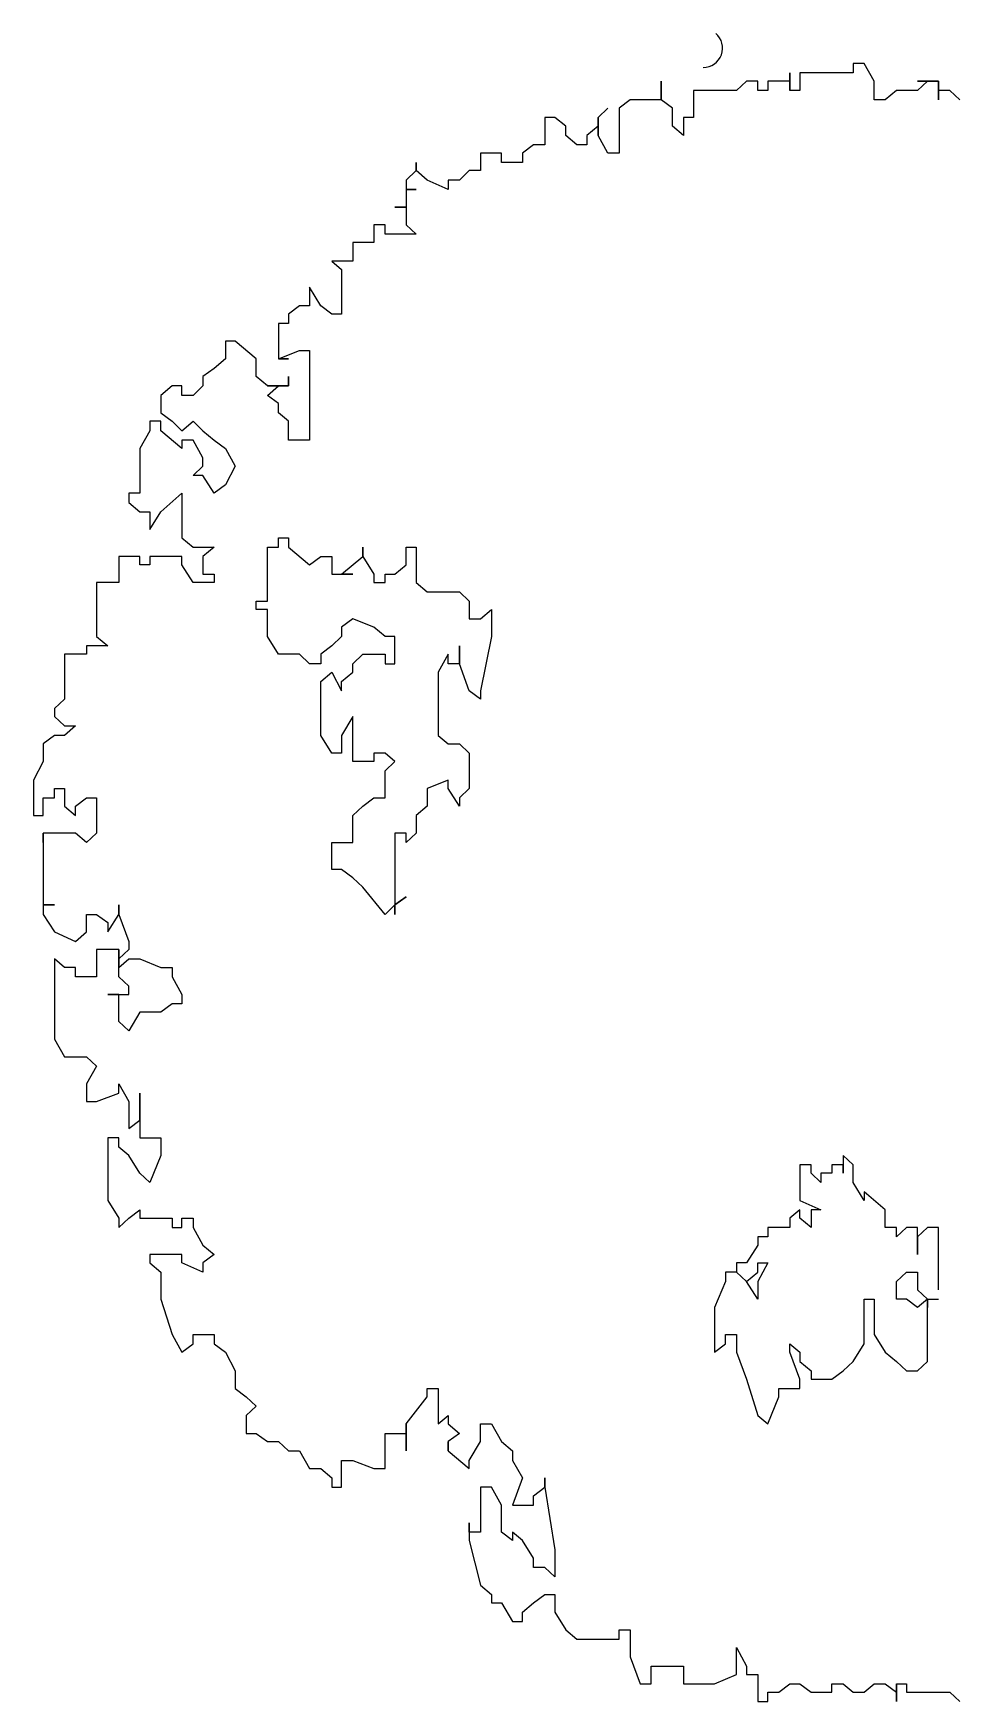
# Model space of a CAD drawing. Extents: x -30 to 1202, y 231 to 898.
# Drawn here: x 416.872 to 419.256, y 366.291 to 370.608 of the extents above; entities that cross this region are included whole.
import ezdxf

# ---------------------------------------------------------------- set-up
doc = ezdxf.new("R2010")
doc.units = 0
doc.header["$LTSCALE"] = 0.04
doc.layers.get('0').update_dxf_attribs({"linetype": 'CONTINUOUS'})
for name, color, linetype in [('0.1', 1, 'CONTINUOUS'), ('CONTORXXNP----00', 255, 'CONTINUOUS'), ('PISO', 1, 'CONTINUOUS')]:
    doc.layers.add(name, color=color, linetype=linetype)
doc.styles.get("Standard").update_dxf_attribs({"font": 'romans.shx'})

# ---------------------------------------------------------------- blocks, each defined once
blk = doc.blocks.new('ARB3')
at = {"color": 0}
for p, q in [((-0.4754, 0.0546), (-0.4812, 0.0484)), ((0.5135, 0.0484), (0.5193, 0.0546)), ((-0.4754, 0.0415), (-0.487, 0.0415)), ((-0.487, 0.0415), (-0.487, 0.0284)), ((-0.4812, 0.0484), (-0.4812, 0.0415)), ((-0.4812, 0.0415), (-0.4754, 0.0415)), ((0.2635, 0.0415), (0.2248, 0.0415)), ((0.2248, 0.0415), (0.2248, 0.0346)), ((0.2693, 0.0346), (0.2693, 0.0415)), ((0.5135, 0.0215), (0.5135, 0.0484)), ((-0.487, 0.0284), (-0.487, 0.0346)), ((-0.487, 0.0346), (-0.4812, 0.0284)), ((0.2248, 0.0346), (0.2306, 0.0284)), ((0.2635, 0.0284), (0.2693, 0.0346)), ((0.3081, 0.0346), (0.2693, 0.0346)), ((0.2693, 0.0346), (0.2745, 0.0284)), ((0.2693, 0.0346), (0.2745, 0.0346)), ((0.2745, 0.0346), (0.2693, 0.0346)), ((0.3139, 0.0284), (0.3081, 0.0346)), ((-0.4812, 0.0284), (-0.4812, 0.0153)), ((0.2416, 0.0284), (0.2248, 0.0284)), ((0.2248, 0.0284), (0.2248, 0.0215)), ((0.2248, 0.0215), (0.2306, 0.0153)), ((0.2306, 0.0284), (0.2416, 0.0284)), ((0.2525, 0.0215), (0.2525, 0.0284)), ((0.2525, 0.0284), (0.2635, 0.0284)), ((0.2584, 0.0153), (0.2525, 0.0215)), ((0.2745, 0.0284), (0.2693, 0.0215)), ((0.2693, 0.0215), (0.2693, 0.0153)), ((0.3081, 0.0153), (0.3139, 0.0215)), ((0.3139, 0.0215), (0.3139, 0.0284)), ((0.5083, 0.0153), (0.5083, 0.0215)), ((0.5083, 0.0215), (0.5135, 0.0215)), ((-0.4812, 0.0153), (-0.4754, 0.0084)), ((0.2306, 0.0153), (0.2248, 0.0153)), ((0.2248, 0.0153), (0.2248, 0.0084)), ((0.2693, 0.0153), (0.2584, 0.0153)), ((0.3023, 0.0084), (0.3081, 0.0153)), ((0.5083, 0.0084), (0.5135, 0.0153)), ((0.5193, 0.0153), (0.5083, 0.0153)), ((0.5135, 0.0153), (0.5193, 0.0153)), ((-0.487, 0.0015), (-0.498, -0.0047)), ((-0.4754, 0.0015), (-0.487, 0.0015)), ((-0.4754, 0.0084), (-0.4754, 0.0015)), ((0.2138, 0.0084), (0.2028, -0.0047)), ((0.2248, 0.0084), (0.2138, 0.0084)), ((0.2693, -0.0047), (0.2693, 0.0015)), ((0.2693, 0.0015), (0.2913, 0.0015)), ((0.2913, 0.0015), (0.3023, 0.0084)), ((0.5083, 0.0015), (0.5083, 0.0084)), ((0.5135, -0.0047), (0.5083, 0.0015)), ((0.208, -0.0047), (0.197, -0.0116)), ((0.2028, -0.0047), (0.208, -0.0047)), ((0.2971, -0.0047), (0.2693, -0.0047)), ((0.3081, -0.0116), (0.2971, -0.0047)), ((0.5135, -0.0116), (0.5135, -0.0047)), ((0.186, -0.0116), (0.1802, -0.0177)), ((0.1802, -0.0177), (0.1912, -0.0177)), ((0.197, -0.0116), (0.186, -0.0116)), ((0.1912, -0.0177), (0.186, -0.0177)), ((0.186, -0.0177), (0.186, -0.0247)), ((0.3139, -0.0177), (0.3081, -0.0116)), ((0.3191, -0.0247), (0.3139, -0.0177)), ((0.5083, -0.0177), (0.5135, -0.0116)), ((0.5083, -0.0247), (0.5083, -0.0177)), ((0.186, -0.0247), (0.1912, -0.0247)), ((0.1912, -0.0247), (0.1912, -0.0316)), ((0.3191, -0.0377), (0.3191, -0.0247)), ((0.5135, -0.0247), (0.5083, -0.0247)), ((0.5135, -0.0377), (0.5135, -0.0247)), ((0.1912, -0.0377), (0.186, -0.0377)), ((0.186, -0.0377), (0.186, -0.0446)), ((0.1912, -0.0316), (0.197, -0.0316)), ((0.197, -0.0316), (0.1912, -0.0377)), ((0.208, -0.0446), (0.2138, -0.0316)), ((0.2138, -0.0316), (0.2138, -0.0377)), ((0.2138, -0.0377), (0.2248, -0.0377)), ((0.2248, -0.0377), (0.219, -0.0446)), ((0.3081, -0.0446), (0.3139, -0.0377)), ((0.3139, -0.0377), (0.3191, -0.0377)), ((0.5083, -0.0446), (0.5135, -0.0377)), ((-0.4922, -0.0446), (-0.4812, -0.0446)), ((-0.4812, -0.0508), (-0.4922, -0.0508)), ((-0.4922, -0.0508), (-0.487, -0.0508)), ((-0.487, -0.0508), (-0.487, -0.0646)), ((-0.4812, -0.0446), (-0.4812, -0.0508)), ((0.186, -0.0446), (0.208, -0.0446)), ((0.219, -0.0446), (0.2138, -0.0446)), ((0.2138, -0.0446), (0.219, -0.0508)), ((0.219, -0.0508), (0.2248, -0.0508)), ((0.2248, -0.0508), (0.2248, -0.0646)), ((0.2971, -0.0508), (0.3023, -0.0446)), ((0.3023, -0.0508), (0.2971, -0.0508)), ((0.3191, -0.0446), (0.3023, -0.0508)), ((0.3023, -0.0446), (0.3081, -0.0446)), ((0.3249, -0.0446), (0.3191, -0.0446)), ((0.3249, -0.0577), (0.3249, -0.0446)), ((0.5083, -0.0508), (0.5083, -0.0446)), ((0.5135, -0.0577), (0.5083, -0.0508)), ((0.3301, -0.0577), (0.3249, -0.0577)), ((0.3468, -0.0646), (0.3301, -0.0577)), ((0.5135, -0.0646), (0.5135, -0.0577)), ((-0.487, -0.0646), (-0.4812, -0.0646)), ((-0.4812, -0.0708), (-0.487, -0.0708)), ((-0.487, -0.0708), (-0.487, -0.0777)), ((-0.4812, -0.0646), (-0.4812, -0.0708)), ((0.2248, -0.0646), (0.2306, -0.0646)), ((0.2306, -0.0646), (0.2306, -0.0708)), ((0.2306, -0.0708), (0.2358, -0.0708)), ((0.2358, -0.0708), (0.2467, -0.0777)), ((0.2467, -0.0708), (0.2467, -0.0646)), ((0.2467, -0.0646), (0.2584, -0.0708)), ((0.2525, -0.0708), (0.2467, -0.0708)), ((0.2584, -0.0777), (0.2525, -0.0708)), ((0.2584, -0.0708), (0.2693, -0.0708)), ((0.2693, -0.0708), (0.2584, -0.0777)), ((0.3191, -0.0777), (0.3417, -0.0708)), ((0.3417, -0.0708), (0.3468, -0.0646)), ((0.5025, -0.0777), (0.5025, -0.0708)), ((0.5025, -0.0708), (0.5193, -0.0708)), ((0.5193, -0.0646), (0.5135, -0.0646)), ((0.5193, -0.0708), (0.5193, -0.0646)), ((-0.487, -0.0777), (-0.4812, -0.0839)), ((0.2467, -0.0777), (0.2467, -0.0839)), ((0.2525, -0.0839), (0.2584, -0.0777)), ((0.2584, -0.0777), (0.2525, -0.0839)), ((0.3023, -0.0839), (0.3191, -0.0777)), ((0.4857, -0.0839), (0.4973, -0.0777)), ((0.4973, -0.0777), (0.5025, -0.0777)), ((-0.4812, -0.0839), (-0.4812, -0.1108)), ((0.2467, -0.0839), (0.2525, -0.0839)), ((0.2525, -0.0839), (0.2525, -0.0908)), ((0.2525, -0.0908), (0.2584, -0.0908)), ((0.2584, -0.0908), (0.2745, -0.0977)), ((0.2913, -0.0908), (0.2913, -0.0839)), ((0.2913, -0.0839), (0.3023, -0.0839)), ((0.2971, -0.0908), (0.2913, -0.0908)), ((0.3023, -0.0977), (0.2971, -0.0908)), ((0.5025, -0.0839), (0.4857, -0.0839)), ((0.5083, -0.0977), (0.5025, -0.0839)), ((0.2745, -0.0977), (0.3023, -0.0977)), ((0.5083, -0.1169), (0.5083, -0.0977)), ((-0.4812, -0.1108), (-0.4644, -0.1108)), ((-0.4644, -0.1108), (-0.4644, -0.1169)), ((-0.4702, -0.1238), (-0.4754, -0.1308)), ((-0.4592, -0.1238), (-0.4702, -0.1238)), ((-0.4644, -0.1169), (-0.4534, -0.1169)), ((-0.4534, -0.1169), (-0.4592, -0.1238)), ((0.4973, -0.1369), (0.4973, -0.1169)), ((0.4973, -0.1169), (0.5083, -0.1169)), ((-0.4754, -0.1308), (-0.487, -0.1308)), ((-0.487, -0.1308), (-0.4754, -0.1308)), ((-0.4754, -0.1308), (-0.4754, -0.15)), ((0.4915, -0.15), (0.5083, -0.1438)), ((0.5083, -0.1369), (0.4973, -0.1369)), ((0.5083, -0.1438), (0.5083, -0.1369)), ((-0.4754, -0.15), (-0.4702, -0.1569)), ((0.4747, -0.1569), (0.4747, -0.15)), ((0.4747, -0.15), (0.4915, -0.15)), ((-0.4702, -0.1569), (-0.4424, -0.1569)), ((-0.4644, -0.17), (-0.4702, -0.1638)), ((-0.4702, -0.1638), (-0.4644, -0.17)), ((-0.4424, -0.1638), (-0.4534, -0.17)), ((-0.4424, -0.1569), (-0.4424, -0.1638)), ((0.4805, -0.1569), (0.4747, -0.1569)), ((0.4805, -0.1831), (0.4805, -0.1569)), ((-0.4534, -0.17), (-0.4644, -0.17)), ((-0.4644, -0.17), (-0.4592, -0.17)), ((-0.4592, -0.17), (-0.4534, -0.1769)), ((-0.4534, -0.1769), (-0.4476, -0.1769)), ((-0.4476, -0.1831), (-0.4534, -0.19)), ((-0.4476, -0.1769), (-0.4476, -0.1831)), ((0.4747, -0.19), (0.4805, -0.1831)), ((-0.4592, -0.19), (-0.4644, -0.1969)), ((-0.4534, -0.19), (-0.4592, -0.19)), ((0.4638, -0.1969), (0.4747, -0.19)), ((-0.4644, -0.1969), (-0.4644, -0.2031)), ((-0.4644, -0.2031), (-0.4476, -0.2031)), ((-0.4476, -0.2031), (-0.4476, -0.21)), ((0.3862, -0.2031), (0.3804, -0.2031)), ((0.3804, -0.2031), (0.3862, -0.2031)), ((0.3862, -0.2031), (0.425, -0.1969)), ((0.3914, -0.21), (0.3862, -0.2031)), ((0.425, -0.1969), (0.4418, -0.1969)), ((0.4418, -0.1969), (0.436, -0.2031)), ((0.436, -0.2031), (0.436, -0.21)), ((0.4528, -0.2031), (0.4528, -0.1969)), ((0.4528, -0.1969), (0.4638, -0.1969)), ((0.4579, -0.21), (0.4528, -0.2031)), ((-0.4476, -0.21), (-0.4424, -0.2169)), ((-0.4424, -0.2169), (-0.4366, -0.2169)), ((-0.4366, -0.2169), (-0.4366, -0.23)), ((0.3695, -0.223), (0.3804, -0.2169)), ((0.3804, -0.2169), (0.3972, -0.223)), ((0.3972, -0.21), (0.3914, -0.21)), ((0.3972, -0.223), (0.3972, -0.21)), ((0.4192, -0.2169), (0.414, -0.223)), ((0.4302, -0.21), (0.4192, -0.2169)), ((0.436, -0.21), (0.4302, -0.21)), ((0.4638, -0.2169), (0.4579, -0.21)), ((0.4696, -0.2169), (0.4638, -0.2169)), ((0.4696, -0.223), (0.4696, -0.2169)), ((0.3578, -0.23), (0.3636, -0.223)), ((0.3636, -0.223), (0.3695, -0.223)), ((0.414, -0.223), (0.4192, -0.223)), ((0.4192, -0.223), (0.414, -0.23)), ((0.4579, -0.23), (0.4696, -0.223)), ((-0.4366, -0.23), (-0.4424, -0.23)), ((-0.4424, -0.23), (-0.4424, -0.243)), ((-0.1531, -0.243), (-0.1589, -0.2361)), ((-0.1589, -0.2361), (-0.1421, -0.2361)), ((-0.1421, -0.2361), (-0.1085, -0.243)), ((0.3468, -0.2361), (0.3578, -0.23)), ((0.3468, -0.243), (0.3468, -0.2361)), ((0.3972, -0.23), (0.3862, -0.2361)), ((0.3862, -0.2361), (0.3862, -0.243)), ((0.414, -0.23), (0.3972, -0.23)), ((0.447, -0.243), (0.4528, -0.2361)), ((0.4528, -0.2361), (0.4579, -0.2361)), ((0.4579, -0.2361), (0.4579, -0.23)), ((-0.4424, -0.243), (-0.4315, -0.243)), ((-0.4315, -0.243), (-0.4315, -0.25)), ((-0.1531, -0.25), (-0.1531, -0.243)), ((-0.1085, -0.243), (-0.1033, -0.243)), ((-0.1033, -0.243), (-0.1085, -0.25)), ((0.3578, -0.243), (0.3468, -0.243)), ((0.3695, -0.25), (0.3578, -0.243)), ((0.3862, -0.243), (0.414, -0.243)), ((0.414, -0.243), (0.414, -0.25)), ((0.4192, -0.25), (0.447, -0.243)), ((-0.4315, -0.25), (-0.4256, -0.2561)), ((-0.4256, -0.2561), (-0.4256, -0.263)), ((-0.1699, -0.2561), (-0.1641, -0.25)), ((-0.1699, -0.2761), (-0.1699, -0.2561)), ((-0.1641, -0.25), (-0.1531, -0.25)), ((-0.1253, -0.2561), (-0.1363, -0.2561)), ((-0.1363, -0.2561), (-0.1253, -0.2561)), ((-0.1085, -0.25), (-0.1253, -0.2561)), ((-0.1253, -0.2561), (-0.1253, -0.263)), ((-0.0756, -0.2561), (-0.0698, -0.25)), ((-0.0756, -0.263), (-0.0756, -0.2561)), ((-0.0698, -0.25), (-0.0478, -0.25)), ((-0.0478, -0.25), (-0.042, -0.2561)), ((-0.0368, -0.2561), (-0.0478, -0.263)), ((-0.042, -0.2561), (-0.0368, -0.2561)), ((0.3468, -0.263), (0.3527, -0.2561)), ((0.3527, -0.2561), (0.3578, -0.263)), ((0.3636, -0.263), (0.3746, -0.25)), ((0.3746, -0.25), (0.3695, -0.25)), ((0.414, -0.25), (0.4082, -0.25)), ((0.4082, -0.25), (0.4192, -0.25)), ((-0.4256, -0.263), (-0.4198, -0.263)), ((-0.4198, -0.263), (-0.4256, -0.2761)), ((-0.1253, -0.263), (-0.1311, -0.263)), ((-0.1311, -0.263), (-0.1201, -0.2692)), ((-0.1201, -0.2692), (-0.0807, -0.2692)), ((-0.0807, -0.2692), (-0.0756, -0.263)), ((-0.0478, -0.263), (-0.053, -0.263)), ((-0.053, -0.263), (-0.0478, -0.2761)), ((0.3249, -0.2761), (0.3249, -0.2692)), ((0.3249, -0.2692), (0.3468, -0.2692)), ((0.3468, -0.2692), (0.3417, -0.263)), ((0.3417, -0.263), (0.3468, -0.263)), ((0.3578, -0.263), (0.3636, -0.263)), ((0.3636, -0.263), (0.3578, -0.263)), ((0.3578, -0.263), (0.3636, -0.263)), ((-0.4256, -0.2761), (-0.4315, -0.283)), ((-0.1757, -0.283), (-0.1699, -0.2761)), ((-0.0478, -0.2761), (-0.0368, -0.2761)), ((-0.0368, -0.2761), (-0.031, -0.283)), ((0.3301, -0.2761), (0.3249, -0.2761)), ((0.3468, -0.2892), (0.3301, -0.2761)), ((-0.4315, -0.283), (-0.4366, -0.283)), ((-0.4366, -0.283), (-0.4315, -0.283)), ((-0.4315, -0.283), (-0.4256, -0.2892)), ((-0.4256, -0.2892), (-0.4198, -0.2892)), ((-0.4198, -0.2892), (-0.4198, -0.283)), ((-0.4198, -0.283), (-0.4198, -0.2892)), ((-0.4198, -0.2892), (-0.4089, -0.2892)), ((-0.4089, -0.2892), (-0.4089, -0.2961)), ((-0.4089, -0.2961), (-0.4089, -0.2892)), ((-0.4089, -0.2892), (-0.3979, -0.2892)), ((-0.3979, -0.2892), (-0.3921, -0.283)), ((-0.3921, -0.283), (-0.3921, -0.3022)), ((-0.1976, -0.2892), (-0.1976, -0.283)), ((-0.1976, -0.283), (-0.1757, -0.283)), ((-0.1867, -0.2892), (-0.1976, -0.2892)), ((-0.1809, -0.2961), (-0.1867, -0.2892)), ((-0.031, -0.283), (-0.02, -0.283)), ((-0.02, -0.283), (-0.0142, -0.2892)), ((-0.0142, -0.2892), (-0.02, -0.2892)), ((-0.02, -0.2892), (-0.02, -0.2961)), ((0.0245, -0.2961), (0.0194, -0.2892)), ((0.0194, -0.2892), (0.0245, -0.2961)), ((0.3636, -0.2892), (0.3468, -0.2892)), ((0.3527, -0.3022), (0.3527, -0.2892)), ((0.3527, -0.2892), (0.3636, -0.2892)), ((-0.1809, -0.3022), (-0.1809, -0.2961)), ((-0.1253, -0.2961), (-0.1421, -0.2961)), ((-0.1421, -0.2961), (-0.1421, -0.3022)), ((-0.1253, -0.3022), (-0.1253, -0.2961)), ((-0.0646, -0.2961), (-0.0698, -0.3022)), ((-0.0588, -0.3022), (-0.0646, -0.2961)), ((-0.02, -0.2961), (0.0304, -0.2961)), ((0.0304, -0.2961), (0.0245, -0.2961)), ((0.0245, -0.2961), (0.0304, -0.3022)), ((-0.3921, -0.3022), (-0.3979, -0.3022)), ((-0.3979, -0.3022), (-0.3979, -0.3092)), ((-0.3979, -0.3092), (-0.3869, -0.3092)), ((-0.3869, -0.3092), (-0.3869, -0.3222)), ((-0.1918, -0.3161), (-0.1809, -0.3092)), ((-0.1757, -0.3022), (-0.1809, -0.3022)), ((-0.1809, -0.3092), (-0.1757, -0.3092)), ((-0.1757, -0.3092), (-0.1757, -0.3022)), ((-0.1479, -0.3092), (-0.1531, -0.3222)), ((-0.1421, -0.3022), (-0.1479, -0.3092)), ((-0.1311, -0.3161), (-0.1311, -0.3022)), ((-0.1311, -0.3022), (-0.1253, -0.3022)), ((-0.0698, -0.3022), (-0.0698, -0.3092)), ((-0.0698, -0.3092), (-0.0646, -0.3092)), ((-0.0646, -0.3092), (-0.0646, -0.3222)), ((-0.042, -0.3022), (-0.0588, -0.3022)), ((-0.042, -0.3092), (-0.042, -0.3022)), ((-0.0368, -0.3161), (-0.042, -0.3092)), ((0.0304, -0.3022), (0.0136, -0.3161)), ((0.3746, -0.3022), (0.3527, -0.3022)), ((0.3695, -0.3222), (0.3746, -0.3092)), ((0.3746, -0.3092), (0.3746, -0.3022)), ((-0.1918, -0.3161), (-0.1976, -0.3161)), ((-0.1976, -0.3161), (-0.1918, -0.3161)), ((-0.1809, -0.3292), (-0.1918, -0.3161)), ((-0.1253, -0.3222), (-0.1311, -0.3161)), ((-0.031, -0.3222), (-0.0368, -0.3161)), ((0.0136, -0.3161), (0.0078, -0.3222)), ((-0.3869, -0.3222), (-0.3753, -0.3222)), ((-0.3753, -0.3222), (-0.3753, -0.3353)), ((-0.3753, -0.3353), (-0.3701, -0.3292)), ((-0.3701, -0.3292), (-0.3423, -0.3292)), ((-0.3423, -0.3292), (-0.3423, -0.3353)), ((-0.1809, -0.3353), (-0.1809, -0.3222)), ((-0.1809, -0.3222), (-0.1809, -0.3292)), ((-0.1809, -0.3292), (-0.1809, -0.3222)), ((-0.1809, -0.3222), (-0.1809, -0.3292)), ((-0.1531, -0.3222), (-0.1479, -0.3292)), ((-0.1479, -0.3292), (-0.1421, -0.3292)), ((-0.1421, -0.3292), (-0.1363, -0.3353)), ((-0.1201, -0.3222), (-0.1253, -0.3222)), ((-0.1143, -0.3292), (-0.1201, -0.3222)), ((-0.1201, -0.3353), (-0.1085, -0.3292)), ((-0.1085, -0.3292), (-0.1143, -0.3292)), ((-0.0646, -0.3222), (-0.0924, -0.3222)), ((-0.0924, -0.3222), (-0.0807, -0.3292)), ((-0.0807, -0.3292), (-0.0698, -0.3292)), ((-0.0698, -0.3292), (-0.0698, -0.3353)), ((-0.0142, -0.3222), (-0.031, -0.3222)), ((-0.0142, -0.3353), (-0.0142, -0.3222)), ((0.0078, -0.3222), (0.0026, -0.3292)), ((0.0026, -0.3292), (0.0026, -0.3353)), ((0.3695, -0.3292), (0.3695, -0.3222)), ((0.3862, -0.3292), (0.3695, -0.3292)), ((0.3862, -0.3353), (0.3862, -0.3292)), ((-0.3423, -0.3353), (-0.3475, -0.3422)), ((-0.1918, -0.3422), (-0.1918, -0.3353)), ((-0.1918, -0.3353), (-0.1809, -0.3353)), ((-0.1363, -0.3353), (-0.1311, -0.3422)), ((-0.1143, -0.3422), (-0.1201, -0.3353)), ((-0.0698, -0.3353), (-0.0807, -0.3422)), ((0.0026, -0.3353), (-0.0142, -0.3353)), ((0.3746, -0.3422), (0.3804, -0.3353)), ((0.3804, -0.3353), (0.3862, -0.3353)), ((-0.3475, -0.3422), (-0.3591, -0.3492)), ((-0.3591, -0.3492), (-0.3475, -0.3492)), ((-0.3475, -0.3492), (-0.3475, -0.3553)), ((-0.3197, -0.3553), (-0.3197, -0.3492)), ((-0.3197, -0.3492), (-0.2642, -0.3492)), ((-0.2642, -0.3492), (-0.2642, -0.3622)), ((-0.1976, -0.3622), (-0.1867, -0.3492)), ((-0.1867, -0.3492), (-0.1918, -0.3422)), ((-0.1311, -0.3422), (-0.1253, -0.3422)), ((-0.1253, -0.3492), (-0.1311, -0.3553)), ((-0.1253, -0.3422), (-0.1253, -0.3492)), ((-0.0807, -0.3422), (-0.1143, -0.3422)), ((0.3636, -0.3553), (0.3746, -0.3492)), ((0.3746, -0.3492), (0.3746, -0.3422)), ((-0.3475, -0.3553), (-0.3423, -0.3622)), ((-0.3423, -0.3622), (-0.3365, -0.3622)), ((-0.3365, -0.3622), (-0.3365, -0.3684)), ((-0.3146, -0.3684), (-0.3197, -0.3553)), ((-0.3146, -0.3684), (-0.3146, -0.3622)), ((-0.3146, -0.3622), (-0.3146, -0.3684)), ((-0.2978, -0.3622), (-0.3036, -0.3622)), ((-0.3036, -0.3622), (-0.2978, -0.3622)), ((-0.2978, -0.3684), (-0.2978, -0.3622)), ((-0.2978, -0.3622), (-0.2978, -0.3753)), ((-0.2758, -0.3622), (-0.281, -0.3684)), ((-0.2642, -0.3622), (-0.2758, -0.3622)), ((-0.2035, -0.3684), (-0.2035, -0.3622)), ((-0.2035, -0.3622), (-0.1976, -0.3622)), ((-0.1311, -0.3553), (-0.1311, -0.3684)), ((0.3578, -0.3684), (0.3636, -0.3622)), ((0.3636, -0.3622), (0.3636, -0.3553)), ((-0.3365, -0.3684), (-0.3146, -0.3684)), ((-0.2919, -0.3753), (-0.2978, -0.3684)), ((-0.2868, -0.3684), (-0.2919, -0.3753)), ((-0.281, -0.3684), (-0.2868, -0.3684)), ((-0.1976, -0.3684), (-0.2035, -0.3684)), ((-0.1976, -0.3753), (-0.1976, -0.3684)), ((-0.1311, -0.3684), (-0.1421, -0.3753)), ((0.3578, -0.3753), (0.3578, -0.3684)), ((-0.3146, -0.3822), (-0.3255, -0.3953)), ((-0.3036, -0.3822), (-0.3146, -0.3822)), ((-0.2978, -0.3753), (-0.3036, -0.3822)), ((-0.1641, -0.3753), (-0.1976, -0.3753)), ((-0.1641, -0.3822), (-0.1641, -0.3753)), ((-0.1589, -0.3822), (-0.1641, -0.3822)), ((-0.1421, -0.3753), (-0.1589, -0.3753)), ((-0.1589, -0.3753), (-0.1589, -0.3822)), ((0.3301, -0.3884), (0.3359, -0.3822)), ((0.3359, -0.3822), (0.3417, -0.3884)), ((0.3527, -0.3822), (0.3578, -0.3753)), ((0.3527, -0.3884), (0.3527, -0.3822)), ((0.3249, -0.3953), (0.3301, -0.3884)), ((0.3417, -0.3884), (0.3527, -0.3884)), ((-0.3255, -0.3953), (-0.3255, -0.4014)), ((-0.3255, -0.4014), (-0.3146, -0.4014)), ((-0.3146, -0.4014), (-0.3087, -0.4084)), ((-0.2642, -0.4084), (-0.259, -0.4014)), ((-0.259, -0.4014), (-0.248, -0.3953)), ((-0.248, -0.3953), (-0.2364, -0.4014)), ((-0.2364, -0.4014), (-0.2312, -0.4084)), ((0.2971, -0.4084), (0.3023, -0.4014)), ((0.3023, -0.4014), (0.3139, -0.3953)), ((0.3139, -0.3953), (0.3249, -0.3953)), ((-0.3087, -0.4084), (-0.3036, -0.4153)), ((-0.27, -0.4153), (-0.2642, -0.4084)), ((-0.2312, -0.4084), (-0.2422, -0.4153)), ((-0.1976, -0.4214), (-0.1976, -0.4084)), ((-0.1976, -0.4084), (-0.1918, -0.4153)), ((-0.1809, -0.4153), (-0.1809, -0.4084)), ((-0.1809, -0.4084), (-0.1757, -0.4084)), ((-0.1757, -0.4084), (-0.1757, -0.4214)), ((0.2358, -0.4153), (0.2416, -0.4084)), ((0.2416, -0.4084), (0.2467, -0.4153)), ((0.2913, -0.4214), (0.2913, -0.4084)), ((0.2913, -0.4084), (0.2971, -0.4084)), ((-0.3036, -0.4153), (-0.2978, -0.4153)), ((-0.2978, -0.4153), (-0.2919, -0.4214)), ((-0.2919, -0.4214), (-0.2919, -0.4284)), ((-0.2758, -0.4214), (-0.27, -0.4153)), ((-0.27, -0.4284), (-0.2758, -0.4214)), ((-0.2532, -0.4153), (-0.2642, -0.4214)), ((-0.2642, -0.4214), (-0.2642, -0.4284)), ((-0.248, -0.4153), (-0.2532, -0.4153)), ((-0.2422, -0.4214), (-0.248, -0.4153)), ((-0.2422, -0.4153), (-0.2422, -0.4214)), ((-0.2035, -0.4284), (-0.1976, -0.4214)), ((-0.1918, -0.4153), (-0.1809, -0.4153)), ((-0.1757, -0.4214), (-0.1867, -0.4284)), ((0.219, -0.4284), (0.219, -0.4214)), ((0.219, -0.4214), (0.2248, -0.4214)), ((0.2248, -0.4214), (0.2358, -0.4153)), ((0.2467, -0.4153), (0.2525, -0.4153)), ((0.2525, -0.4153), (0.2467, -0.4284)), ((0.2971, -0.4214), (0.2913, -0.4214)), ((0.3023, -0.4284), (0.2971, -0.4214)), ((-0.2919, -0.4284), (-0.2978, -0.4284)), ((-0.2978, -0.4284), (-0.2978, -0.4345)), ((-0.2978, -0.4345), (-0.2919, -0.4414)), ((-0.281, -0.4414), (-0.2758, -0.4345)), ((-0.2758, -0.4345), (-0.27, -0.4284)), ((-0.259, -0.4284), (-0.27, -0.4414)), ((-0.2642, -0.4284), (-0.259, -0.4284)), ((-0.2196, -0.4414), (-0.2312, -0.4284)), ((-0.2312, -0.4284), (-0.2035, -0.4284)), ((-0.1867, -0.4284), (-0.1918, -0.4284)), ((-0.1918, -0.4284), (-0.1918, -0.4484)), ((0.0633, -0.4414), (0.0633, -0.4345)), ((0.0633, -0.4345), (0.0691, -0.4345)), ((0.0691, -0.4345), (0.0801, -0.4284)), ((0.0801, -0.4284), (0.0859, -0.4284)), ((0.0859, -0.4284), (0.0859, -0.4345)), ((0.0859, -0.4345), (0.0911, -0.4414)), ((0.2248, -0.4284), (0.219, -0.4284)), ((0.219, -0.4545), (0.219, -0.4345)), ((0.219, -0.4345), (0.2248, -0.4345)), ((0.2248, -0.4345), (0.2248, -0.4284)), ((0.2467, -0.4284), (0.2416, -0.4284)), ((0.2416, -0.4284), (0.2416, -0.4484)), ((0.2693, -0.4414), (0.2913, -0.4345)), ((0.2913, -0.4345), (0.3023, -0.4284)), ((-0.2919, -0.4414), (-0.281, -0.4414)), ((-0.27, -0.4414), (-0.2758, -0.4414)), ((-0.2758, -0.4414), (-0.2758, -0.4484)), ((-0.2086, -0.4484), (-0.2196, -0.4414)), ((0.0581, -0.4545), (0.0633, -0.4414)), ((0.0911, -0.4414), (0.0911, -0.4545)), ((0.1692, -0.4545), (0.1692, -0.4414)), ((0.1692, -0.4414), (0.1802, -0.4414)), ((0.1802, -0.4414), (0.197, -0.4484)), ((0.2467, -0.4484), (0.2525, -0.4414)), ((0.2525, -0.4414), (0.2693, -0.4414)), ((-0.2758, -0.4484), (-0.27, -0.4484)), ((-0.27, -0.4484), (-0.259, -0.4545)), ((-0.259, -0.4545), (-0.2312, -0.4545)), ((-0.2312, -0.4545), (-0.2312, -0.4614)), ((-0.2254, -0.4614), (-0.2196, -0.4545)), ((-0.2196, -0.4545), (-0.2196, -0.4484)), ((-0.2196, -0.4484), (-0.2086, -0.4484)), ((-0.1918, -0.4484), (-0.1867, -0.4484)), ((-0.1867, -0.4545), (-0.1918, -0.4545)), ((-0.1918, -0.4545), (-0.1918, -0.4676)), ((-0.1867, -0.4484), (-0.1867, -0.4545)), ((0.0581, -0.4614), (0.0581, -0.4545)), ((0.0911, -0.4545), (0.1027, -0.4614)), ((0.1582, -0.4545), (0.1415, -0.4545)), ((0.1415, -0.4545), (0.1692, -0.4545)), ((0.1634, -0.4614), (0.1582, -0.4545)), ((0.1912, -0.4545), (0.1802, -0.4614)), ((0.197, -0.4484), (0.1912, -0.4545)), ((0.219, -0.4614), (0.2138, -0.4545)), ((0.2138, -0.4545), (0.219, -0.4545)), ((0.2416, -0.4484), (0.2467, -0.4484)), ((-0.2312, -0.4614), (-0.2254, -0.4614)), ((0.0304, -0.4676), (0.0472, -0.4614)), ((0.0472, -0.4614), (0.0523, -0.4614)), ((0.0523, -0.4614), (0.0581, -0.4676)), ((0.0633, -0.4676), (0.0581, -0.4614)), ((0.0749, -0.4614), (0.0691, -0.4676)), ((0.0801, -0.4614), (0.0749, -0.4614)), ((0.0801, -0.4745), (0.0801, -0.4614)), ((0.1027, -0.4614), (0.0969, -0.4676)), ((0.1356, -0.4676), (0.1466, -0.4614)), ((0.1466, -0.4614), (0.1634, -0.4614)), ((0.1802, -0.4614), (0.175, -0.4676)), ((0.2248, -0.4676), (0.219, -0.4614)), ((-0.1918, -0.4676), (-0.1757, -0.4676)), ((-0.1757, -0.4676), (-0.1757, -0.4814)), ((-0.1421, -0.4814), (-0.1363, -0.4745)), ((-0.1363, -0.4745), (-0.1363, -0.4876)), ((0.0304, -0.4676), (0.0245, -0.4676)), ((0.0245, -0.4676), (0.0304, -0.4676)), ((0.0413, -0.4745), (0.0304, -0.4676)), ((0.0304, -0.4814), (0.0355, -0.4745)), ((0.0355, -0.4745), (0.0413, -0.4745)), ((0.0691, -0.4676), (0.0523, -0.4676)), ((0.0523, -0.4676), (0.0523, -0.4814)), ((0.0581, -0.4676), (0.0633, -0.4676)), ((0.0969, -0.4676), (0.0801, -0.4676)), ((0.0801, -0.4676), (0.0801, -0.4745)), ((0.1415, -0.4676), (0.1356, -0.4676)), ((0.1466, -0.4814), (0.1415, -0.4676)), ((0.175, -0.4676), (0.1692, -0.4676)), ((0.1692, -0.4676), (0.1692, -0.4745)), ((0.1692, -0.4745), (0.208, -0.4745)), ((0.208, -0.4745), (0.219, -0.4676)), ((0.219, -0.4676), (0.2248, -0.4676)), ((-0.1757, -0.4814), (-0.1421, -0.4814)), ((-0.042, -0.4876), (-0.042, -0.4814)), ((-0.042, -0.4814), (-0.02, -0.4814)), ((-0.02, -0.4814), (-0.0142, -0.4876)), ((0.0304, -0.4876), (0.0304, -0.4814)), ((0.0523, -0.4814), (0.0691, -0.4814)), ((0.0691, -0.4814), (0.0691, -0.4945)), ((0.1188, -0.4876), (0.1247, -0.4814)), ((0.1247, -0.4814), (0.1356, -0.4876)), ((0.1466, -0.4876), (0.1466, -0.4814)), ((-0.1363, -0.4876), (-0.1311, -0.4876)), ((-0.1311, -0.4876), (-0.1311, -0.5014)), ((-0.0866, -0.5014), (-0.0866, -0.4945)), ((-0.0866, -0.4945), (-0.0807, -0.5014)), ((-0.0368, -0.4945), (-0.042, -0.4876)), ((-0.0368, -0.5014), (-0.031, -0.4945)), ((-0.031, -0.4945), (-0.0368, -0.4945)), ((-0.0142, -0.4876), (-0.02, -0.4945)), ((-0.02, -0.4945), (-0.02, -0.5145)), ((0.0413, -0.4876), (0.0304, -0.4876)), ((0.0472, -0.4945), (0.0413, -0.4876)), ((0.0413, -0.5076), (0.0472, -0.4945)), ((0.0691, -0.4945), (0.0633, -0.4945)), ((0.0633, -0.4945), (0.0633, -0.5014)), ((0.1188, -0.5014), (0.1188, -0.4876)), ((0.1356, -0.4876), (0.1466, -0.4876)), ((-0.1311, -0.5014), (-0.1033, -0.5014)), ((-0.1033, -0.5014), (-0.0975, -0.5076)), ((-0.0975, -0.5076), (-0.0924, -0.5076)), ((-0.0924, -0.5076), (-0.0866, -0.5014)), ((-0.0807, -0.5014), (-0.0807, -0.5076)), ((-0.0807, -0.5076), (-0.0756, -0.5145)), ((-0.0478, -0.5076), (-0.0478, -0.5014)), ((-0.0478, -0.5014), (-0.0368, -0.5014)), ((-0.042, -0.5076), (-0.0478, -0.5076)), ((-0.042, -0.5145), (-0.042, -0.5076)), ((0.0245, -0.5145), (0.0245, -0.5076)), ((0.0245, -0.5076), (0.0245, -0.5145)), ((0.0304, -0.5145), (0.0413, -0.5076)), ((0.0633, -0.5014), (0.0581, -0.5076)), ((0.0581, -0.5076), (0.1079, -0.5076)), ((0.1079, -0.5076), (0.1188, -0.5014)), ((-0.0756, -0.5145), (-0.0646, -0.5145)), ((-0.0646, -0.5145), (-0.053, -0.5206)), ((-0.031, -0.5145), (-0.042, -0.5145)), ((-0.031, -0.5206), (-0.031, -0.5145)), ((-0.02, -0.5145), (-0.0142, -0.5145)), ((-0.0142, -0.5145), (-0.02, -0.5145)), ((-0.02, -0.5145), (0.0245, -0.5145)), ((0.0245, -0.5145), (0.0304, -0.5145)), ((-0.053, -0.5206), (-0.031, -0.5206))]:
    blk.add_line(p, q, dxfattribs=at)
for p, q in [((-0.498, -0.0047), (-0.498, -0.0116)), ((-0.498, -0.0116), (-0.4922, -0.0116)), ((-0.4922, -0.0116), (-0.4922, -0.0446))]:
    blk.add_line(p, q)
at = {"layer": 'CONTORXXNP----00'}
for p, q in [((-0.4754, 0.0546), (-0.4812, 0.0484)), ((0.5135, 0.0484), (0.5193, 0.0546)), ((-0.487, 0.0415), (-0.4812, 0.0415)), ((-0.487, 0.0346), (-0.487, 0.0415)), ((-0.4812, 0.0484), (-0.4812, 0.0415)), ((0.5135, 0.0215), (0.5135, 0.0484)), ((-0.487, 0.0346), (-0.4812, 0.0284)), ((-0.4812, 0.0284), (-0.4812, 0.0153)), ((0.5083, 0.0215), (0.5135, 0.0215)), ((0.5083, 0.0153), (0.5083, 0.0215)), ((-0.4812, 0.0153), (-0.4754, 0.0084)), ((0.5083, 0.0153), (0.5135, 0.0153)), ((0.5083, 0.0084), (0.5135, 0.0153)), ((-0.487, 0.0015), (-0.498, -0.0047)), ((-0.4754, 0.0015), (-0.487, 0.0015)), ((-0.4754, 0.0084), (-0.4754, 0.0015)), ((0.5083, 0.0015), (0.5083, 0.0084)), ((0.5135, -0.0047), (0.5083, 0.0015)), ((-0.498, -0.0047), (-0.498, -0.0116)), ((0.5135, -0.0116), (0.5135, -0.0047)), ((-0.498, -0.0116), (-0.4922, -0.0116)), ((-0.4922, -0.0116), (-0.4922, -0.0446)), ((0.5083, -0.0177), (0.5135, -0.0116)), ((0.5083, -0.0247), (0.5083, -0.0177)), ((0.5135, -0.0247), (0.5083, -0.0247)), ((0.5135, -0.0377), (0.5135, -0.0247)), ((0.5083, -0.0446), (0.5135, -0.0377)), ((-0.4922, -0.0446), (-0.4812, -0.0446)), ((-0.487, -0.0508), (-0.4812, -0.0508)), ((-0.487, -0.0508), (-0.487, -0.0646)), ((-0.4812, -0.0446), (-0.4812, -0.0508)), ((0.5083, -0.0508), (0.5083, -0.0446)), ((0.5135, -0.0577), (0.5083, -0.0508)), ((0.5135, -0.0646), (0.5135, -0.0577)), ((-0.487, -0.0646), (-0.4812, -0.0646)), ((-0.487, -0.0708), (-0.487, -0.0777)), ((-0.4812, -0.0708), (-0.487, -0.0708)), ((-0.4812, -0.0646), (-0.4812, -0.0708)), ((0.5025, -0.0708), (0.5193, -0.0708)), ((0.5025, -0.0777), (0.5025, -0.0708)), ((0.5193, -0.0646), (0.5135, -0.0646)), ((0.5193, -0.0708), (0.5193, -0.0646)), ((-0.487, -0.0777), (-0.4812, -0.0839)), ((0.4857, -0.0839), (0.4973, -0.0777)), ((0.4973, -0.0777), (0.5025, -0.0777)), ((-0.4812, -0.0839), (-0.4812, -0.1108)), ((0.5025, -0.0839), (0.4857, -0.0839)), ((0.5083, -0.0977), (0.5025, -0.0839)), ((0.5083, -0.1169), (0.5083, -0.0977)), ((-0.4812, -0.1108), (-0.4644, -0.1108)), ((-0.4644, -0.1108), (-0.4644, -0.1169)), ((-0.4702, -0.1238), (-0.4754, -0.1308)), ((-0.4592, -0.1238), (-0.4702, -0.1238)), ((-0.4644, -0.1169), (-0.4534, -0.1169)), ((-0.4534, -0.1169), (-0.4592, -0.1238)), ((0.4973, -0.1169), (0.5083, -0.1169)), ((0.4973, -0.1369), (0.4973, -0.1169)), ((-0.4754, -0.1308), (-0.4754, -0.15)), ((0.4915, -0.15), (0.5083, -0.1438)), ((0.5083, -0.1369), (0.4973, -0.1369)), ((0.5083, -0.1438), (0.5083, -0.1369)), ((-0.4754, -0.15), (-0.4702, -0.1569)), ((0.4747, -0.15), (0.4915, -0.15)), ((0.4747, -0.1569), (0.4747, -0.15)), ((-0.4702, -0.1569), (-0.4424, -0.1569)), ((-0.4424, -0.1638), (-0.4534, -0.17)), ((-0.4424, -0.1569), (-0.4424, -0.1638)), ((0.4805, -0.1569), (0.4747, -0.1569)), ((0.4805, -0.1831), (0.4805, -0.1569)), ((-0.4592, -0.17), (-0.4534, -0.17)), ((-0.4592, -0.17), (-0.4534, -0.1769)), ((-0.4534, -0.1769), (-0.4476, -0.1769)), ((-0.4476, -0.1831), (-0.4534, -0.19)), ((-0.4476, -0.1769), (-0.4476, -0.1831)), ((0.4747, -0.19), (0.4805, -0.1831)), ((-0.4592, -0.19), (-0.4644, -0.1969)), ((-0.4534, -0.19), (-0.4592, -0.19)), ((0.4638, -0.1969), (0.4747, -0.19)), ((-0.4644, -0.1969), (-0.4644, -0.2031)), ((-0.4644, -0.2031), (-0.4476, -0.2031)), ((-0.4476, -0.2031), (-0.4476, -0.21)), ((0.3862, -0.2031), (0.425, -0.1969)), ((0.3914, -0.21), (0.3862, -0.2031)), ((0.425, -0.1969), (0.4418, -0.1969)), ((0.4418, -0.1969), (0.436, -0.2031)), ((0.436, -0.2031), (0.436, -0.21)), ((0.4528, -0.1969), (0.4638, -0.1969)), ((0.4528, -0.2031), (0.4528, -0.1969)), ((0.4579, -0.21), (0.4528, -0.2031)), ((-0.4476, -0.21), (-0.4424, -0.2169)), ((-0.4424, -0.2169), (-0.4366, -0.2169)), ((-0.4366, -0.2169), (-0.4366, -0.23)), ((0.3695, -0.223), (0.3804, -0.2169)), ((0.3804, -0.2169), (0.3972, -0.223)), ((0.3972, -0.21), (0.3914, -0.21)), ((0.3972, -0.223), (0.3972, -0.21)), ((0.4192, -0.2169), (0.414, -0.223)), ((0.4302, -0.21), (0.4192, -0.2169)), ((0.436, -0.21), (0.4302, -0.21)), ((0.4638, -0.2169), (0.4579, -0.21)), ((0.4696, -0.2169), (0.4638, -0.2169)), ((0.4696, -0.223), (0.4696, -0.2169)), ((0.3578, -0.23), (0.3636, -0.223)), ((0.3636, -0.223), (0.3695, -0.223)), ((0.4192, -0.223), (0.414, -0.23)), ((0.414, -0.223), (0.4192, -0.223)), ((0.4579, -0.23), (0.4696, -0.223)), ((-0.4424, -0.23), (-0.4424, -0.243)), ((-0.4366, -0.23), (-0.4424, -0.23)), ((0.3468, -0.2361), (0.3578, -0.23)), ((0.3468, -0.243), (0.3468, -0.2361)), ((0.3972, -0.23), (0.3862, -0.2361)), ((0.3862, -0.2361), (0.3862, -0.243)), ((0.414, -0.23), (0.3972, -0.23)), ((0.447, -0.243), (0.4528, -0.2361)), ((0.4528, -0.2361), (0.4579, -0.2361)), ((0.4579, -0.2361), (0.4579, -0.23)), ((-0.4424, -0.243), (-0.4315, -0.243)), ((-0.4315, -0.243), (-0.4315, -0.25)), ((0.3578, -0.243), (0.3468, -0.243)), ((0.3695, -0.25), (0.3578, -0.243)), ((0.3862, -0.243), (0.414, -0.243)), ((0.414, -0.243), (0.414, -0.25)), ((0.4192, -0.25), (0.447, -0.243)), ((-0.4315, -0.25), (-0.4256, -0.2561)), ((-0.4256, -0.2561), (-0.4256, -0.263)), ((0.3468, -0.263), (0.3527, -0.2561)), ((0.3527, -0.2561), (0.3578, -0.263)), ((0.3636, -0.263), (0.3746, -0.25)), ((0.3746, -0.25), (0.3695, -0.25)), ((0.414, -0.25), (0.4192, -0.25)), ((-0.4198, -0.263), (-0.4256, -0.2761)), ((-0.4256, -0.263), (-0.4198, -0.263)), ((0.3249, -0.2692), (0.3468, -0.2692)), ((0.3249, -0.2761), (0.3249, -0.2692)), ((0.3417, -0.263), (0.3468, -0.263)), ((0.3468, -0.2692), (0.3417, -0.263)), ((0.3578, -0.263), (0.3636, -0.263)), ((0.3636, -0.263), (0.3578, -0.263)), ((0.3578, -0.263), (0.3636, -0.263)), ((-0.4256, -0.2761), (-0.4315, -0.283)), ((0.3301, -0.2761), (0.3249, -0.2761)), ((0.3468, -0.2892), (0.3301, -0.2761)), ((-0.4315, -0.283), (-0.4256, -0.2892)), ((-0.4256, -0.2892), (-0.4198, -0.2892)), ((-0.4198, -0.2892), (-0.4089, -0.2892)), ((-0.4089, -0.2892), (-0.3979, -0.2892)), ((-0.3979, -0.2892), (-0.3921, -0.283)), ((-0.3921, -0.283), (-0.3921, -0.3022)), ((0.3468, -0.2892), (0.3527, -0.2892)), ((0.3527, -0.3022), (0.3527, -0.2892)), ((-0.3979, -0.3022), (-0.3979, -0.3092)), ((-0.3921, -0.3022), (-0.3979, -0.3022)), ((-0.3979, -0.3092), (-0.3869, -0.3092)), ((-0.3869, -0.3092), (-0.3869, -0.3222)), ((0.3746, -0.3022), (0.3527, -0.3022)), ((0.3695, -0.3222), (0.3746, -0.3092)), ((0.3746, -0.3092), (0.3746, -0.3022)), ((-0.3869, -0.3222), (-0.3753, -0.3222)), ((-0.3753, -0.3222), (-0.3753, -0.3353)), ((-0.3753, -0.3353), (-0.3701, -0.3292)), ((-0.3701, -0.3292), (-0.3423, -0.3292)), ((-0.3423, -0.3292), (-0.3423, -0.3353)), ((0.3695, -0.3292), (0.3695, -0.3222)), ((0.3862, -0.3292), (0.3695, -0.3292)), ((0.3862, -0.3353), (0.3862, -0.3292)), ((-0.3423, -0.3353), (-0.3475, -0.3422)), ((0.3746, -0.3422), (0.3804, -0.3353)), ((0.3804, -0.3353), (0.3862, -0.3353)), ((-0.3475, -0.3422), (-0.3591, -0.3492)), ((-0.3591, -0.3492), (-0.3475, -0.3492)), ((-0.3475, -0.3492), (-0.3475, -0.3553)), ((-0.3197, -0.3492), (-0.2642, -0.3492)), ((-0.3197, -0.3553), (-0.3197, -0.3492)), ((-0.2642, -0.3492), (-0.2642, -0.3622)), ((0.3636, -0.3553), (0.3746, -0.3492)), ((0.3746, -0.3492), (0.3746, -0.3422)), ((-0.3475, -0.3553), (-0.3423, -0.3622)), ((-0.3423, -0.3622), (-0.3365, -0.3622)), ((-0.3365, -0.3622), (-0.3365, -0.3684)), ((-0.3146, -0.3684), (-0.3197, -0.3553)), ((-0.2758, -0.3622), (-0.281, -0.3684)), ((-0.2642, -0.3622), (-0.2758, -0.3622)), ((0.3578, -0.3684), (0.3636, -0.3622)), ((0.3636, -0.3622), (0.3636, -0.3553)), ((-0.3365, -0.3684), (-0.3146, -0.3684)), ((-0.2978, -0.3753), (-0.2978, -0.3684)), ((-0.2919, -0.3753), (-0.2978, -0.3684)), ((-0.2868, -0.3684), (-0.2919, -0.3753)), ((-0.281, -0.3684), (-0.2868, -0.3684)), ((0.3578, -0.3753), (0.3578, -0.3684)), ((-0.3146, -0.3822), (-0.3255, -0.3953)), ((-0.3036, -0.3822), (-0.3146, -0.3822)), ((-0.2978, -0.3753), (-0.3036, -0.3822)), ((0.3301, -0.3884), (0.3359, -0.3822)), ((0.3359, -0.3822), (0.3417, -0.3884)), ((0.3527, -0.3822), (0.3578, -0.3753)), ((0.3527, -0.3884), (0.3527, -0.3822)), ((0.3249, -0.3953), (0.3301, -0.3884)), ((0.3417, -0.3884), (0.3527, -0.3884)), ((-0.3255, -0.3953), (-0.3255, -0.4014)), ((-0.3255, -0.4014), (-0.3146, -0.4014)), ((-0.3146, -0.4014), (-0.3087, -0.4084)), ((-0.2642, -0.4084), (-0.259, -0.4014)), ((-0.259, -0.4014), (-0.248, -0.3953)), ((-0.248, -0.3953), (-0.2364, -0.4014)), ((-0.2364, -0.4014), (-0.2312, -0.4084)), ((0.2971, -0.4084), (0.3023, -0.4014)), ((0.3023, -0.4014), (0.3139, -0.3953)), ((0.3139, -0.3953), (0.3249, -0.3953)), ((-0.3087, -0.4084), (-0.3036, -0.4153)), ((-0.27, -0.4153), (-0.2642, -0.4084)), ((-0.2312, -0.4084), (-0.2422, -0.4153)), ((-0.1976, -0.4084), (-0.1918, -0.4153)), ((-0.1976, -0.4214), (-0.1976, -0.4084)), ((-0.1809, -0.4084), (-0.1757, -0.4084)), ((-0.1809, -0.4153), (-0.1809, -0.4084)), ((-0.1757, -0.4084), (-0.1757, -0.4214)), ((0.2358, -0.4153), (0.2416, -0.4084)), ((0.2416, -0.4084), (0.2467, -0.4153)), ((0.2913, -0.4084), (0.2971, -0.4084)), ((0.2913, -0.4214), (0.2913, -0.4084)), ((-0.3036, -0.4153), (-0.2978, -0.4153)), ((-0.2978, -0.4153), (-0.2919, -0.4214)), ((-0.2919, -0.4214), (-0.2919, -0.4284)), ((-0.2758, -0.4214), (-0.27, -0.4153)), ((-0.27, -0.4284), (-0.2758, -0.4214)), ((-0.2532, -0.4153), (-0.2642, -0.4214)), ((-0.2642, -0.4214), (-0.2642, -0.4284)), ((-0.248, -0.4153), (-0.2532, -0.4153)), ((-0.2422, -0.4214), (-0.248, -0.4153)), ((-0.2422, -0.4153), (-0.2422, -0.4214)), ((-0.2035, -0.4284), (-0.1976, -0.4214)), ((-0.1918, -0.4153), (-0.1809, -0.4153)), ((-0.1757, -0.4214), (-0.1867, -0.4284)), ((0.219, -0.4214), (0.2248, -0.4214)), ((0.219, -0.4284), (0.219, -0.4214)), ((0.2248, -0.4214), (0.2358, -0.4153)), ((0.2525, -0.4153), (0.2467, -0.4284)), ((0.2467, -0.4153), (0.2525, -0.4153)), ((0.2971, -0.4214), (0.2913, -0.4214)), ((0.3023, -0.4284), (0.2971, -0.4214)), ((-0.2978, -0.4284), (-0.2978, -0.4345)), ((-0.2919, -0.4284), (-0.2978, -0.4284)), ((-0.2978, -0.4345), (-0.2919, -0.4414)), ((-0.281, -0.4414), (-0.2758, -0.4345)), ((-0.2758, -0.4345), (-0.27, -0.4284)), ((-0.259, -0.4284), (-0.27, -0.4414)), ((-0.2642, -0.4284), (-0.259, -0.4284)), ((-0.2312, -0.4284), (-0.2035, -0.4284)), ((-0.2196, -0.4414), (-0.2312, -0.4284)), ((-0.1918, -0.4284), (-0.1918, -0.4484)), ((-0.1867, -0.4284), (-0.1918, -0.4284)), ((0.2248, -0.4284), (0.219, -0.4284)), ((0.219, -0.4345), (0.2248, -0.4345)), ((0.219, -0.4545), (0.219, -0.4345)), ((0.2248, -0.4345), (0.2248, -0.4284)), ((0.2416, -0.4284), (0.2416, -0.4484)), ((0.2467, -0.4284), (0.2416, -0.4284)), ((0.2693, -0.4414), (0.2913, -0.4345)), ((0.2913, -0.4345), (0.3023, -0.4284)), ((-0.2919, -0.4414), (-0.281, -0.4414)), ((-0.2758, -0.4414), (-0.2758, -0.4484)), ((-0.27, -0.4414), (-0.2758, -0.4414)), ((-0.2086, -0.4484), (-0.2196, -0.4414)), ((0.1692, -0.4414), (0.1802, -0.4414)), ((0.1692, -0.4545), (0.1692, -0.4414)), ((0.1802, -0.4414), (0.197, -0.4484)), ((0.2467, -0.4484), (0.2525, -0.4414)), ((0.2525, -0.4414), (0.2693, -0.4414)), ((-0.2758, -0.4484), (-0.27, -0.4484)), ((-0.27, -0.4484), (-0.259, -0.4545)), ((-0.259, -0.4545), (-0.2312, -0.4545)), ((-0.2312, -0.4545), (-0.2312, -0.4614)), ((-0.2254, -0.4614), (-0.2196, -0.4545)), ((-0.2196, -0.4484), (-0.2086, -0.4484)), ((-0.2196, -0.4545), (-0.2196, -0.4484)), ((-0.1918, -0.4484), (-0.1867, -0.4484)), ((-0.1918, -0.4545), (-0.1918, -0.4676)), ((-0.1867, -0.4545), (-0.1918, -0.4545)), ((-0.1867, -0.4484), (-0.1867, -0.4545)), ((0.1582, -0.4545), (0.1692, -0.4545)), ((0.1634, -0.4614), (0.1582, -0.4545)), ((0.1912, -0.4545), (0.1802, -0.4614)), ((0.197, -0.4484), (0.1912, -0.4545)), ((0.2138, -0.4545), (0.219, -0.4545)), ((0.219, -0.4614), (0.2138, -0.4545)), ((0.2416, -0.4484), (0.2467, -0.4484)), ((-0.2312, -0.4614), (-0.2254, -0.4614)), ((0.0304, -0.4676), (0.0472, -0.4614)), ((0.0472, -0.4614), (0.0523, -0.4614)), ((0.0523, -0.4614), (0.0581, -0.4676)), ((0.1356, -0.4676), (0.1466, -0.4614)), ((0.1466, -0.4614), (0.1634, -0.4614)), ((0.1802, -0.4614), (0.175, -0.4676)), ((0.2248, -0.4676), (0.219, -0.4614)), ((-0.1918, -0.4676), (-0.1757, -0.4676)), ((-0.1757, -0.4676), (-0.1757, -0.4814)), ((-0.1421, -0.4814), (-0.1363, -0.4745)), ((-0.1363, -0.4745), (-0.1363, -0.4876)), ((0.0413, -0.4745), (0.0304, -0.4676)), ((0.0304, -0.4814), (0.0355, -0.4745)), ((0.0355, -0.4745), (0.0413, -0.4745)), ((0.0523, -0.4676), (0.0581, -0.4676)), ((0.0523, -0.4676), (0.0523, -0.4814)), ((0.1415, -0.4676), (0.1356, -0.4676)), ((0.1466, -0.4814), (0.1415, -0.4676)), ((0.1692, -0.4676), (0.1692, -0.4745)), ((0.175, -0.4676), (0.1692, -0.4676)), ((0.1692, -0.4745), (0.208, -0.4745)), ((0.208, -0.4745), (0.219, -0.4676)), ((0.219, -0.4676), (0.2248, -0.4676)), ((-0.1757, -0.4814), (-0.1421, -0.4814)), ((-0.042, -0.4814), (-0.02, -0.4814)), ((-0.042, -0.4876), (-0.042, -0.4814)), ((-0.02, -0.4814), (-0.0142, -0.4876)), ((0.0304, -0.4876), (0.0304, -0.4814)), ((0.0523, -0.4814), (0.0691, -0.4814)), ((0.0691, -0.4814), (0.0691, -0.4945)), ((0.1188, -0.4876), (0.1247, -0.4814)), ((0.1247, -0.4814), (0.1356, -0.4876)), ((0.1466, -0.4876), (0.1466, -0.4814)), ((-0.1363, -0.4876), (-0.1311, -0.4876)), ((-0.1311, -0.4876), (-0.1311, -0.5014)), ((-0.0866, -0.4945), (-0.0807, -0.5014)), ((-0.0866, -0.5014), (-0.0866, -0.4945)), ((-0.0368, -0.4945), (-0.042, -0.4876)), ((-0.031, -0.4945), (-0.0368, -0.4945)), ((-0.0368, -0.5014), (-0.031, -0.4945)), ((-0.0142, -0.4876), (-0.02, -0.4945)), ((-0.02, -0.4945), (-0.02, -0.5145)), ((0.0413, -0.4876), (0.0304, -0.4876)), ((0.0472, -0.4945), (0.0413, -0.4876)), ((0.0413, -0.5076), (0.0472, -0.4945)), ((0.0633, -0.4945), (0.0633, -0.5014)), ((0.0691, -0.4945), (0.0633, -0.4945)), ((0.1188, -0.5014), (0.1188, -0.4876)), ((0.1356, -0.4876), (0.1466, -0.4876)), ((-0.1311, -0.5014), (-0.1033, -0.5014)), ((-0.1033, -0.5014), (-0.0975, -0.5076)), ((-0.0975, -0.5076), (-0.0924, -0.5076)), ((-0.0924, -0.5076), (-0.0866, -0.5014)), ((-0.0807, -0.5014), (-0.0807, -0.5076)), ((-0.0807, -0.5076), (-0.0756, -0.5145)), ((-0.0478, -0.5014), (-0.0368, -0.5014)), ((-0.0478, -0.5076), (-0.0478, -0.5014)), ((-0.042, -0.5076), (-0.0478, -0.5076)), ((-0.042, -0.5145), (-0.042, -0.5076)), ((0.0304, -0.5145), (0.0413, -0.5076)), ((0.0633, -0.5014), (0.0581, -0.5076)), ((0.0581, -0.5076), (0.1079, -0.5076)), ((0.1079, -0.5076), (0.1188, -0.5014)), ((-0.0756, -0.5145), (-0.0646, -0.5145)), ((-0.0646, -0.5145), (-0.053, -0.5206)), ((-0.031, -0.5145), (-0.042, -0.5145)), ((-0.031, -0.5206), (-0.031, -0.5145)), ((-0.02, -0.5145), (0.0245, -0.5145)), ((-0.0142, -0.5145), (-0.02, -0.5145)), ((-0.02, -0.5145), (-0.0142, -0.5145)), ((0.0245, -0.5145), (0.0304, -0.5145)), ((-0.053, -0.5206), (-0.031, -0.5206))]:
    blk.add_line(p, q, dxfattribs=at)
at = {"flags": 11}
blk.add_attdef('CENTROIDE', (-0.1114, -0.0329), '', height=0.0504, dxfattribs=at)

msp = doc.modelspace()

# ---------------------------------------------------------------- linework, layer by layer
at = {"layer": '0.1'}
msp.add_arc((418.6052, 370.5699), 0.05, 270, 49.7228, dxfattribs=at)

# ---------------------------------------------------------------- block references
at = {"layer": 'PISO', "xscale": 4.16643715788697, "yscale": 4.16643715788697, "zscale": 4.16643715788697, "rotation": 270}
msp.add_blockref('ARB3', (419.0411, 368.4551), dxfattribs=at)

doc.saveas('drawing.dxf')
